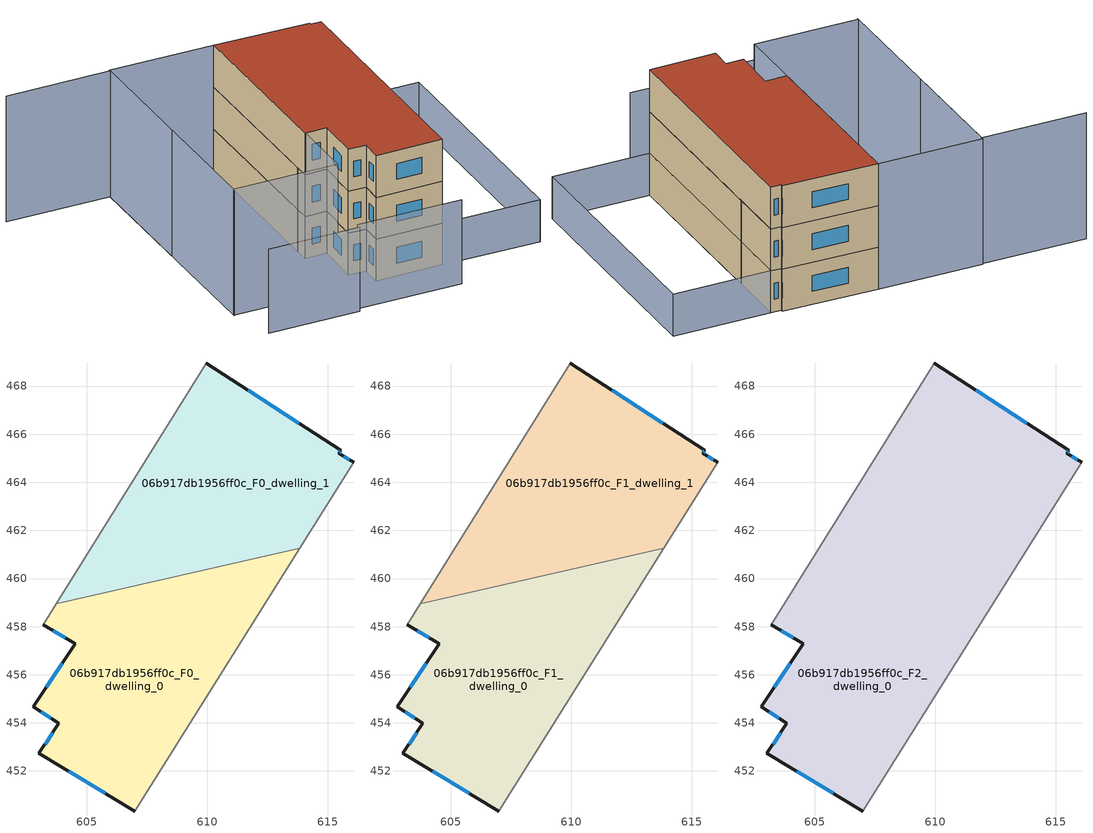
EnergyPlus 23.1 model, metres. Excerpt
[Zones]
06b917db1956ff0c_F0_dwelling_0
 floor ground (EU_floor_Construction): 613.84,461.25 606.99,450.34 603.01,452.73 603.83,453.98 602.78,454.67 604.51,457.29 603.19,458.08 603.73,458.95 z0
 wall outside (EU_wall_Construction): 603.19,458.08 604.51,457.29 602.78,454.67 603.83,453.98 603.01,452.73 606.99,450.34 z0:3
 wall adiabatic (EU_wall_Construction): 603.73,458.95 603.19,458.08 / 606.99,450.34 613.84,461.25 z0:3
 wall to 06b917db1956ff0c_F0_dwelling_1 (EU_wall_Construction): 613.84,461.25 603.73,458.95 z0:3
 window (EU_Window_Construction): 603.1,454.46 603.5,454.19 / 603.97,456.47 603.31,455.49 / 603.6,457.83 604.1,457.53 / 604.25,451.98 605.75,451.08 / 603.57,453.59 603.26,453.12 z0.93:2.07
06b917db1956ff0c_F0_dwelling_1
 floor ground (EU_floor_Construction): 615.55,465.33 615.47,465.21 616.08,464.83 613.84,461.25 603.73,458.95 609.95,468.96 z0
 wall outside (EU_wall_Construction): 616.08,464.83 615.47,465.21 615.55,465.33 609.95,468.96 z0:3
 wall adiabatic (EU_wall_Construction): 609.95,468.96 603.73,458.95 / 613.84,461.25 616.08,464.83 z0:3
 window (EU_Window_Construction): 613.81,466.46 611.7,467.83 / 615.5,465.25 615.53,465.29 / 615.89,464.95 615.66,465.09 z0.93:2.07
06b917db1956ff0c_F1_dwelling_0
 floor to 06b917db1956ff0c_F0_dwelling_0 (EU_floor_Construction): 613.84,461.25 606.99,450.34 603,452.73 603.83,453.98 602.77,454.67 604.51,457.29 603.19,458.08 603.73,458.95 z3
 wall outside (EU_wall_Construction): 603.19,458.08 604.51,457.29 602.78,454.67 603.83,453.98 603.01,452.73 606.99,450.34 z3:6
 wall adiabatic (EU_wall_Construction): 603.73,458.95 603.19,458.08 / 606.99,450.34 613.84,461.25 z3:6
 wall to 06b917db1956ff0c_F1_dwelling_1 (EU_wall_Construction): 613.84,461.25 603.73,458.95 z3:6
 window (EU_Window_Construction): 603.1,454.46 603.5,454.19 / 603.97,456.47 603.31,455.49 / 603.6,457.83 604.1,457.53 / 604.25,451.98 605.75,451.08 / 603.57,453.59 603.26,453.12 z3.93:5.07
06b917db1956ff0c_F1_dwelling_1
 floor to 06b917db1956ff0c_F0_dwelling_1 (EU_floor_Construction): 615.55,465.33 615.47,465.21 616.08,464.83 613.84,461.25 603.73,458.95 609.95,468.96 z3
 wall outside (EU_wall_Construction): 616.08,464.83 615.47,465.21 615.55,465.33 609.95,468.96 z3:6
 wall adiabatic (EU_wall_Construction): 609.95,468.96 603.73,458.95 / 613.84,461.25 616.08,464.83 z3:6
 window (EU_Window_Construction): 613.81,466.46 611.7,467.83 / 615.5,465.25 615.53,465.29 / 615.89,464.95 615.66,465.09 z3.93:5.07
06b917db1956ff0c_F2_dwelling_0
 floor to 06b917db1956ff0c_F1_dwelling_0 (EU_floor_Construction): 613.84,461.25 606.99,450.34 603,452.73 603.83,453.98 602.77,454.67 604.51,457.29 603.19,458.08 603.73,458.95 z6
 floor to 06b917db1956ff0c_F1_dwelling_1 (EU_floor_Construction): 615.55,465.33 615.47,465.21 616.08,464.83 613.84,461.25 603.73,458.95 609.95,468.96 z6
 wall outside (EU_wall_Construction): 603.19,458.08 604.51,457.29 602.78,454.67 603.83,453.98 603.01,452.73 606.99,450.34 / 616.08,464.83 615.47,465.21 615.55,465.33 609.95,468.96 z6:9
 wall adiabatic (EU_wall_Construction): 609.95,468.96 603.19,458.08 / 606.99,450.34 616.08,464.83 z6:9
 window (EU_Window_Construction): 603.57,453.59 603.26,453.12 / 603.1,454.46 603.5,454.19 / 603.97,456.47 603.31,455.49 / 603.6,457.83 604.1,457.53 / 613.81,466.46 611.7,467.83 / 615.5,465.25 615.53,465.29 / 615.89,464.95 615.66,465.09 / 604.25,451.98 605.75,451.08 z6.93:8.07
 roof outside (EU_roof_Construction): 606.99,450.34 616.08,464.83 615.47,465.21 615.55,465.33 609.95,468.96 603.19,458.08 604.51,457.29 602.78,454.67 603.83,453.98 603.01,452.73 z9
shading: 599.38,451.88 605.53,448.01 / 593.7,454.95 599.14,451.57 z0:6; 606.99,450.34 616.08,464.83 / 616.08,464.83 621.89,461.18 / 621.89,461.18 612.8,446.7 / 612.8,446.7 606.99,450.34 z0:3; 597.48,476.6 603.69,472.74 / 603.69,472.74 594.52,457.99 / 594.56,458.05 603.75,472.83 / 603.75,472.83 609.96,468.97 / 609.96,468.97 600.77,454.19 / 600.77,454.19 594.56,458.05 z0:9
[Building]
EU S2 Campaign: North Axis=0; Terrain=City; Solar Distribution=FullExterior
[Site:Location]
Montreal-Trudeau.Intl.AP: Latitude=45.4667; Longitude=-73.75; Time Zone=-5; Elevation=36
[SizingPeriod:WeatherFileDays]
AnnualSizingPeriod: Begin Month=1; Begin Day of Month=1; End Month=12; End Day of Month=31; Day of Week for Start Day=Monday; Use Weather File Daylight Saving Period=No; Use Weather File Rain and Snow Indicators=No
[MATERIAL]
EU_InternalMass_Material: Roughness=MediumRough; Thickness=0.1; Conductivity=1; Density=1800; Specific Heat=900; Thermal Absorptance=0.9; Solar Absorptance=0.7; Visible Absorptance=0.7
[MATERIAL:NOMASS] Roughness=MediumRough; Thermal Absorptance=0.9; Solar Absorptance=0.7; Visible Absorptance=0.7
Name | Thermal Resistance
EU_wall_NoMass; EU_floor_NoMass | 1.36485
EU_roof_NoMass | 2.55992
[WINDOWMATERIAL:SIMPLEGLAZINGSYSTEM]
EU_Window_SimpleGlazing: UFactor=3.92339; Solar Heat Gain Coefficient=0.8; Visible Transmittance=0.8
[CONSTRUCTION]
EU_wall_Construction: EU_wall_NoMass
EU_roof_Construction: EU_roof_NoMass
EU_floor_Construction: EU_floor_NoMass
EU_Window_Construction: EU_Window_SimpleGlazing
EU_InternalMass_Construction: EU_InternalMass_Material
[ZONE] Type=1; Multiplier=1; Ceiling Height=autocalculate; Floor Area=autocalculate; Part of Total Floor Area=Yes
Name | Volume
06b917db1956ff0c_F0_dwelling_0 | 178.197
06b917db1956ff0c_F1_dwelling_0 | 178.196
06b917db1956ff0c_F2_dwelling_0 | 356.39
06b917db1956ff0c_F0_dwelling_1 | 178.193
06b917db1956ff0c_F1_dwelling_1 | 178.194
[INTERNALMASS] Construction=EU_InternalMass_Construction
Name | Zone or ZoneList | Surface Area
06b917db1956ff0c_F0_dwelling_0_EU_InternalMass | 06b917db1956ff0c_F0_dwelling_0 | 59.3987
06b917db1956ff0c_F0_dwelling_1_EU_InternalMass | 06b917db1956ff0c_F0_dwelling_1 | 59.3977
06b917db1956ff0c_F1_dwelling_0_EU_InternalMass | 06b917db1956ff0c_F1_dwelling_0 | 59.3987
06b917db1956ff0c_F1_dwelling_1_EU_InternalMass | 06b917db1956ff0c_F1_dwelling_1 | 59.3977
06b917db1956ff0c_F2_dwelling_0_EU_InternalMass | 06b917db1956ff0c_F2_dwelling_0 | 118.802
[OTHEREQUIPMENT] Fuel Type=Electricity; Design Level Calculation Method=Watts/Area; Power per Zone Floor Area=1; Fraction Latent=0; Fraction Radiant=0; Fraction Lost=0; Carbon Dioxide Generation Rate=0; EndUse Subcategory=EU_Step8_InternalGains
Name | Zone or ZoneList or Space or SpaceList | Schedule
EU_Step8_InternalGain_06b917db1956ff0c_F0_dwelling_0_f000 | 06b917db1956ff0c_F0_dwelling_0 | EU_Step8_GainSchedule_06b917db1956ff0c_F0_dwelling_0_f000
EU_Step8_InternalGain_06b917db1956ff0c_F0_dwelling_1_f000 | 06b917db1956ff0c_F0_dwelling_1 | EU_Step8_GainSchedule_06b917db1956ff0c_F0_dwelling_1_f000
EU_Step8_InternalGain_06b917db1956ff0c_F1_dwelling_0_f000 | 06b917db1956ff0c_F1_dwelling_0 | EU_Step8_GainSchedule_06b917db1956ff0c_F1_dwelling_0_f000
EU_Step8_InternalGain_06b917db1956ff0c_F1_dwelling_1_f000 | 06b917db1956ff0c_F1_dwelling_1 | EU_Step8_GainSchedule_06b917db1956ff0c_F1_dwelling_1_f000
EU_Step8_InternalGain_06b917db1956ff0c_F2_dwelling_0_f000 | 06b917db1956ff0c_F2_dwelling_0 | EU_Step8_GainSchedule_06b917db1956ff0c_F2_dwelling_0_f000
[ZONEVENTILATION:DESIGNFLOWRATE] Schedule=EU_AlwaysOn; Design Flow Rate Calculation Method=AirChanges/Hour; Air Changes per Hour=0.860309; Ventilation Type=Natural; Fan Pressure Rise=0; Fan Total Efficiency=1; Constant Term Coefficient=1; Temperature Term Coefficient=0; Velocity Term Coefficient=0; Velocity Squared Term Coefficient=0; Minimum Indoor Temperature=-100; Maximum Indoor Temperature=100; Delta Temperature=-100; Minimum Outdoor Temperature=-100; Maximum Outdoor Temperature=100; Maximum Wind Speed=40
Name | Zone or ZoneList or Space or SpaceList
EU_ConstantAir_06b917db1956ff0c_F0_dwelling_0 | 06b917db1956ff0c_F0_dwelling_0
EU_ConstantAir_06b917db1956ff0c_F0_dwelling_1 | 06b917db1956ff0c_F0_dwelling_1
EU_ConstantAir_06b917db1956ff0c_F1_dwelling_0 | 06b917db1956ff0c_F1_dwelling_0
EU_ConstantAir_06b917db1956ff0c_F1_dwelling_1 | 06b917db1956ff0c_F1_dwelling_1
EU_ConstantAir_06b917db1956ff0c_F2_dwelling_0 | 06b917db1956ff0c_F2_dwelling_0
[HVACTEMPLATE:THERMOSTAT] Constant Heating Setpoint=20; Constant Cooling Setpoint=50
EU_HeatOnly_06b917db1956ff0c_F0_dwelling_0; EU_HeatOnly_06b917db1956ff0c_F0_dwelling_1; EU_HeatOnly_06b917db1956ff0c_F1_dwelling_0; EU_HeatOnly_06b917db1956ff0c_F1_dwelling_1; EU_HeatOnly_06b917db1956ff0c_F2_dwelling_0
[HVACTEMPLATE:ZONE:IDEALLOADSAIRSYSTEM] System Availability Schedule=EU_AlwaysOn; Maximum Heating Supply Air Temperature=50; Minimum Cooling Supply Air Temperature=13; Maximum Heating Supply Air Humidity Ratio=0.0156; Minimum Cooling Supply Air Humidity Ratio=0.0077; Heating Limit=NoLimit; Cooling Limit=NoLimit; Heating Availability Schedule=EU_AlwaysOn; Cooling Availability Schedule=EU_CoolingOff; Dehumidification Control Type=ConstantSensibleHeatRatio; Cooling Sensible Heat Ratio=0.7; Dehumidification Setpoint=60; Humidification Control Type=None; Humidification Setpoint=30; Outdoor Air Method=None; Outdoor Air Flow Rate per Person=0.00944; Outdoor Air Flow Rate per Zone Floor Area=0; Outdoor Air Flow Rate per Zone=0; Demand Controlled Ventilation Type=None; Outdoor Air Economizer Type=NoEconomizer; Heat Recovery Type=None; Sensible Heat Recovery Effectiveness=0.7; Latent Heat Recovery Effectiveness=0.65
Name | Template Thermostat
06b917db1956ff0c_F0_dwelling_0 | EU_HeatOnly_06b917db1956ff0c_F0_dwelling_0
06b917db1956ff0c_F0_dwelling_1 | EU_HeatOnly_06b917db1956ff0c_F0_dwelling_1
06b917db1956ff0c_F1_dwelling_0 | EU_HeatOnly_06b917db1956ff0c_F1_dwelling_0
06b917db1956ff0c_F1_dwelling_1 | EU_HeatOnly_06b917db1956ff0c_F1_dwelling_1
06b917db1956ff0c_F2_dwelling_0 | EU_HeatOnly_06b917db1956ff0c_F2_dwelling_0
[SIZING:ZONE] Zone Cooling Design Supply Air Temperature Input Method=SupplyAirTemperature; Zone Cooling Design Supply Air Temperature=13; Zone Heating Design Supply Air Temperature Input Method=SupplyAirTemperature; Zone Heating Design Supply Air Temperature=50; Zone Cooling Design Supply Air Humidity Ratio=0.008; Zone Heating Design Supply Air Humidity Ratio=0.008; Cooling Design Air Flow Method=DesignDay; Cooling Design Air Flow Rate=0; Cooling Minimum Air Flow per Zone Floor Area=0.000762; Cooling Minimum Air Flow=0; Cooling Minimum Air Flow Fraction=0.2; Heating Design Air Flow Method=DesignDay; Heating Design Air Flow Rate=0; Heating Maximum Air Flow per Zone Floor Area=0.002032; Heating Maximum Air Flow=0.141576; Heating Maximum Air Flow Fraction=0.3; Account for Dedicated Outdoor Air System=No; Dedicated Outdoor Air System Control Strategy=NeutralSupplyAir; Dedicated Outdoor Air Low Setpoint Temperature for Design=autosize; Dedicated Outdoor Air High Setpoint Temperature for Design=autosize; Zone Load Sizing Method=Sensible Load Only No Latent Load; Zone Latent Cooling Design Supply Air Humidity Ratio Input Method=HumidityRatioDifference; Zone Cooling Design Supply Air Humidity Ratio Difference=0.005; Zone Latent Heating Design Supply Air Humidity Ratio Input Method=HumidityRatioDifference; Zone Humidification Design Supply Air Humidity Ratio Difference=0.005
06b917db1956ff0c_F0_dwelling_0; 06b917db1956ff0c_F0_dwelling_1; 06b917db1956ff0c_F1_dwelling_0; 06b917db1956ff0c_F1_dwelling_1; 06b917db1956ff0c_F2_dwelling_0
[SCHEDULE:CONSTANT]
Name | Hourly Value
EU_AlwaysOn | 1
EU_CoolingOff | 0
[SCHEDULE:FILE] Column Number=1; Rows to Skip at Top=0; Number of Hours of Data=8760; Column Separator=Comma; Interpolate to Timestep=No; Minutes per Item=60; Adjust Schedule for Daylight Savings=Yes
Name | File
EU_Step8_GainSchedule_06b917db1956ff0c_F0_dwelling_0_f000 | ../../schedules/06b917db1956ff0c/06b917db1956ff0c_F0_dwelling_0_f000_gain.csv
EU_Step8_GainSchedule_06b917db1956ff0c_F0_dwelling_1_f000 | ../../schedules/06b917db1956ff0c/06b917db1956ff0c_F0_dwelling_1_f000_gain.csv
EU_Step8_GainSchedule_06b917db1956ff0c_F1_dwelling_0_f000 | ../../schedules/06b917db1956ff0c/06b917db1956ff0c_F1_dwelling_0_f000_gain.csv
EU_Step8_GainSchedule_06b917db1956ff0c_F1_dwelling_1_f000 | ../../schedules/06b917db1956ff0c/06b917db1956ff0c_F1_dwelling_1_f000_gain.csv
EU_Step8_GainSchedule_06b917db1956ff0c_F2_dwelling_0_f000 | ../../schedules/06b917db1956ff0c/06b917db1956ff0c_F2_dwelling_0_f000_gain.csv
